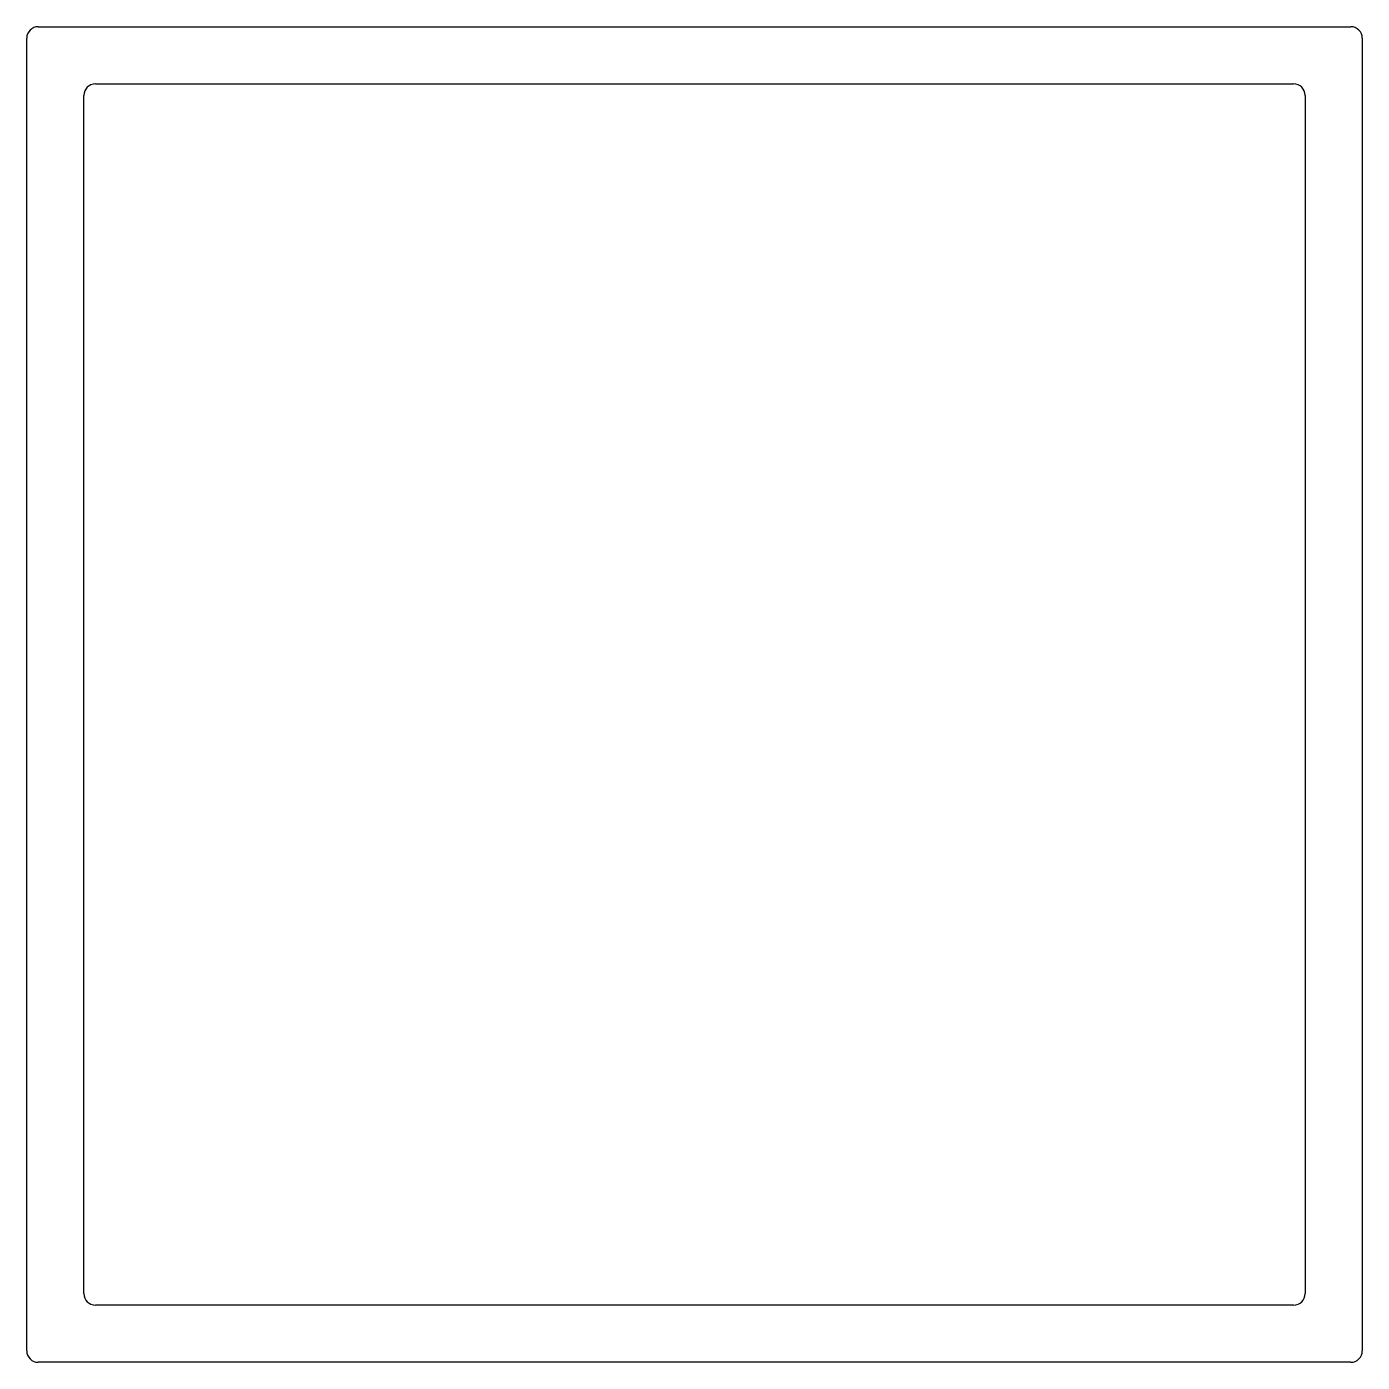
# Model space of a CAD drawing. Extents: x -22.2 to 22.2, y 3.7 to 48.2.
import ezdxf

# ---------------------------------------------------------------- set-up
doc = ezdxf.new("R2010")
doc.units = 0
doc.layers.add('1', color=7, linetype='CONTINUOUS')

msp = doc.modelspace()

# ---------------------------------------------------------------- linework, layer by layer
at = {"layer": '1', "linetype": 'CONTINUOUS'}
for p, q in [((-21.853, 48.159), (21.835, 48.159)), ((-22.234, 4.09), (-22.234, 47.778)), ((22.216, 47.778), (22.216, 4.09)), ((-19.948, 46.254), (19.93, 46.254)), ((-20.329, 5.995), (-20.329, 45.873)), ((20.311, 45.873), (20.311, 5.995)), ((19.93, 5.614), (-19.948, 5.614)), ((21.835, 3.709), (-21.853, 3.709))]:
    msp.add_line(p, q, dxfattribs=at)
for centre, start, end in [((-21.853, 47.778), 90, 180), ((21.835, 47.778), 0, 90), ((-19.948, 45.873), 90, 180), ((19.93, 45.873), 360, 90), ((-19.948, 5.995), 180, 270), ((19.93, 5.995), 270, 360), ((-21.853, 4.09), 180, 270), ((21.835, 4.09), 270, 360)]:
    msp.add_arc(centre, 0.381, start, end, dxfattribs=at)

doc.saveas('drawing.dxf')
